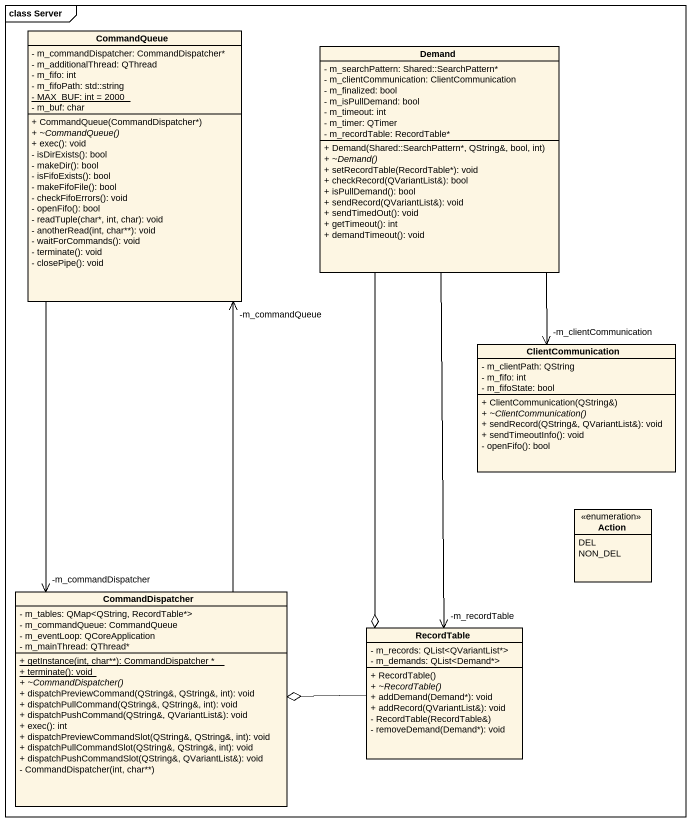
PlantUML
@startuml
mainframe class Server
hide circle
hide empty members
skinparam classAttributeIconSize 0
class CommandQueue {
  - m_commandDispatcher: CommandDispatcher*
  - m_additionalThread: QThread
  - m_fifo: int
  - m_fifoPath: std::string
  {static} - MAX_BUF: int = 2000
  - m_buf: char
  + CommandQueue(CommandDispatcher*)
  {abstract} + ~CommandQueue()
  + exec(): void
  - isDirExists(): bool
  - makeDir(): bool
  - isFifoExists(): bool
  - makeFifoFile(): bool
  - checkFifoErrors(): void
  - openFifo(): bool
  - readTuple(char*, int, char): void
  - anotherRead(int, char**): void
  - waitForCommands(): void
  - terminate(): void
  - closePipe(): void
}
class Demand {
  - m_searchPattern: Shared::SearchPattern*
  - m_clientCommunication: ClientCommunication
  - m_finalized: bool
  - m_isPullDemand: bool
  - m_timeout: int
  - m_timer: QTimer
  - m_recordTable: RecordTable*
  + Demand(Shared::SearchPattern*, QString&, bool, int)
  {abstract} + ~Demand()
  + setRecordTable(RecordTable*): void
  + checkRecord(QVariantList&): bool
  + isPullDemand(): bool
  + sendRecord(QVariantList&): void
  + sendTimedOut(): void
  + getTimeout(): int
  + demandTimeout(): void
}
class ClientCommunication {
  - m_clientPath: QString
  - m_fifo: int
  - m_fifoState: bool
  + ClientCommunication(QString&)
  {abstract} + ~ClientCommunication()
  + sendRecord(QString&, QVariantList&): void
  + sendTimeoutInfo(): void
  - openFifo(): bool
}
enum "Action" as Action_ {
  DEL
  NON_DEL
}
class CommandDispatcher {
  - m_tables: QMap<QString, RecordTable*>
  - m_commandQueue: CommandQueue
  - m_eventLoop: QCoreApplication
  - m_mainThread: QThread*
  {static} + getInstance(int, char**): CommandDispatcher *
  {static} + terminate(): void
  {abstract} + ~CommandDispatcher()
  + dispatchPreviewCommand(QString&, QString&, int): void
  + dispatchPullCommand(QString&, QString&, int): void
  + dispatchPushCommand(QString&, QVariantList&): void
  + exec(): int
  + dispatchPreviewCommandSlot(QString&, QString&, int): void
  + dispatchPullCommandSlot(QString&, QString&, int): void
  + dispatchPushCommandSlot(QString&, QVariantList&): void
  - CommandDispatcher(int, char**)
}
class RecordTable {
  - m_records: QList<QVariantList*>
  - m_demands: QList<Demand*>
  + RecordTable()
  {abstract} + ~RecordTable()
  + addDemand(Demand*): void
  + addRecord(QVariantList&): void
  - RecordTable(RecordTable&)
  - removeDemand(Demand*): void
}
CommandQueue --> "-m_commandDispatcher" CommandDispatcher
Demand --> "-m_clientCommunication" ClientCommunication
Demand --> "-m_recordTable" RecordTable
Demand --o RecordTable
CommandDispatcher -up-> "-m_commandQueue" CommandQueue
RecordTable -left-o CommandDispatcher
@enduml
